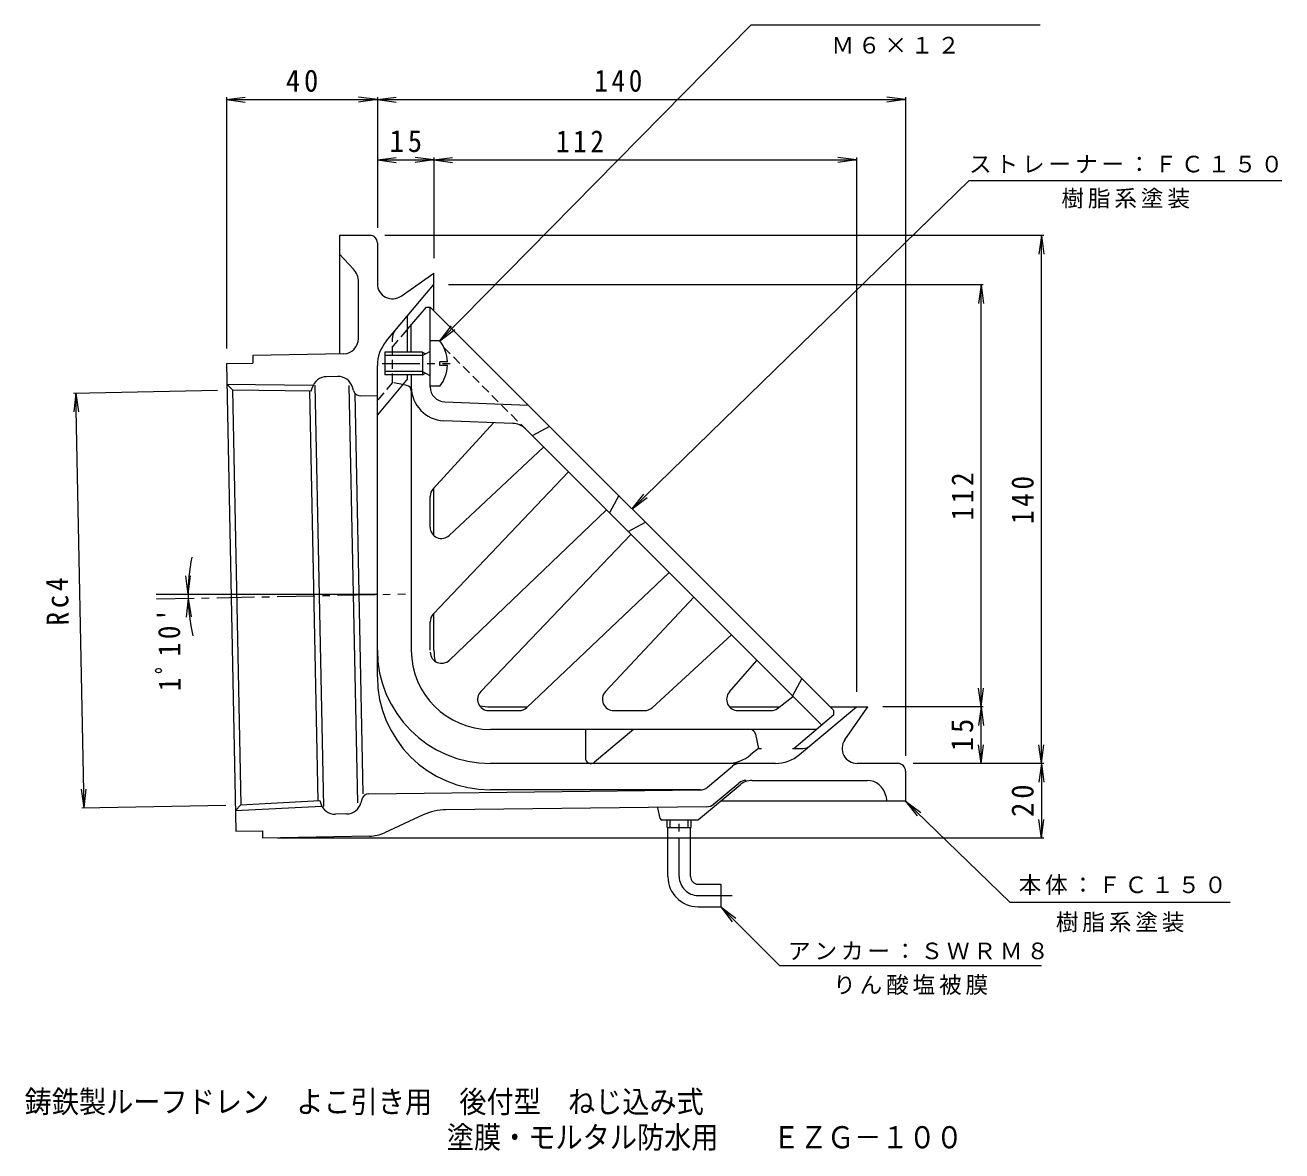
# Model space of a CAD drawing. Units: millimetres, scale not verified. Extents: x -168 to 165, y -274 to 259.
# Drawn here: x -167.8 to 165.3, y -274.3 to 24.1 of the extents above; entities that cross this region are included whole.
import ezdxf
from ezdxf.enums import TextEntityAlignment as Align

# ---------------------------------------------------------------- set-up
doc = ezdxf.new("R2010")
doc.units = ezdxf.units.MM
doc.header["$LTSCALE"] = 2
doc.linetypes.add('CHAIN1', pattern=[8, 5, -1, 1, -1])
doc.linetypes.add('DASHED1', pattern=[1.8, 1.2, -0.6])
for name, color, linetype, lineweight in [('0-0_通り芯', 3, 'Continuous', 9), ('0-2_仕上', 6, 'Continuous', 9), ('0-4_その他', 7, 'Continuous', 9), ('0-5_寸法', 7, 'Continuous', 9)]:
    doc.layers.add(name, color=color, linetype=linetype, lineweight=lineweight)
doc.layers.add('F-0_F-0ﾚｲﾔ', color=2, linetype='Continuous')
doc.layers.add('F-5_F-5ﾚｲﾔ', color=2, linetype='Continuous')
doc.styles.add('ＭＳ ゴシック', font='')
doc.styles.get('ＭＳ ゴシック').set_extended_font_data('MS Gothic')

msp = doc.modelspace()

# ---------------------------------------------------------------- linework, layer by layer
at = {"layer": '0-0_通り芯'}
for p, q in [((-76.479, -31.634), (-84.479, -31.634)), ((-84.479, -31.634), (-84.479, -63.027)), ((-80.822, -40.556), (-84.479, -36.634)), ((-74.479, -33.634), (-74.479, -44.454)), ((-68.184, -47.73), (-59.479, -41.635)), ((-59.479, -51.634), (-59.479, -41.635)), ((-79.479, -59.006), (-79.479, -43.966)), ((-72.139, -59.723), (-59.596, -44.774)), ((-66.479, -62.635), (-66.479, -52.977)), ((-114.479, -65.639), (-107.48, -65.496)), ((-74.479, -148.634), (-74.479, -66.15)), ((-84.986, -69.039), (-87.951, -69.099)), ((-66.479, -69.635), (-74.479, -79.169)), ((-66.479, -69.635), (-66.479, -68.634)), ((-114.367, -71.123), (-91.478, -71.372)), ((-112.858, -72.618), (-91.94, -72.845)), ((-90.18, -181.519), (-92.393, -72.84)), ((-91.94, -72.845), (-91.737, -72.078)), ((-88.649, -183.002), (-90.923, -71.351)), ((-79.666, -182.081), (-81.919, -71.443)), ((-80.807, -72.754), (-81.082, -71.861)), ((-78.215, -179.674), (-80.377, -73.509)), ((-78.855, -74.165), (-74.479, -74.076)), ((-59.479, -111.229), (-59.479, -98.561)), ((-74.479, -126.837), (-133.073, -126.837)), ((-59.479, -141.634), (-59.479, -131.833)), ((-44.479, -156.634), (-34.677, -156.634)), ((18.854, -156.634), (32.049, -156.634)), ((37.433, -169.295), (52.521, -156.634)), ((45.521, -156.634), (55.521, -156.634)), ((49.426, -165.34), (55.521, -156.634)), ((-19.355, -162.634), (-19.355, -170.168)), ((-6.629, -162.634), (-16.946, -171.291)), ((26.521, -167.635), (24.542, -169.295)), ((26.521, -167.635), (27.341, -167.635)), ((35.519, -167.635), (38.32, -167.635)), ((31.005, -171.634), (-44.479, -171.634)), ((13, -177.945), (19.685, -172.336)), ((63.521, -171.634), (52.702, -171.634)), ((24.855, -176.134), (55.348, -176.134)), ((65.521, -173.634), (65.521, -181.634)), ((-76.693, -179.657), (11.107, -178.647)), ((11.087, -178.634), (-44.479, -178.634)), ((10.661, -186.518), (21.641, -177.304)), ((14.653, -182.433), (21.323, -176.836)), ((-112.066, -184.129), (-89.206, -182.949)), ((-78.603, -181.146), (-78.838, -182.036)), ((12.767, -183.128), (-56.288, -183.922)), ((65.521, -181.634), (16.48, -181.634)), ((60.268, -180.24), (60.521, -181.634)), ((-82.624, -185.015), (-85.589, -185.075)), ((-62.378, -185.291), (-72.588, -189.982)), ((0.444, -186.228), (-0.098, -183.385)), ((10.339, -186.634), (0.935, -186.634)), ((-76.559, -190.893), (-104.915, -191.47))]:
    msp.add_line(p, q, dxfattribs=at)
at = {"layer": '0-0_通り芯', "linetype": 'DASHED1'}
for q in [(-70.479, -58.836), (-74.479, -75.402)]:
    msp.add_line((-70.479, -70.634), q, dxfattribs=at)
at = {"layer": '0-0_通り芯', "linetype": 'CHAIN1'}
msp.add_line((-133.049, -128.03), (-67.041, -126.686), dxfattribs=at)
at = {"layer": '0-0_通り芯', "color": 2}
for p, q in [((2.346, -188.634), (2.346, -186.634)), ((2.346, -188.634), (8.696, -188.634)), ((2.521, -201.635), (2.521, -188.634)), ((3.161, -188.634), (3.161, -186.634)), ((7.881, -188.634), (7.881, -186.634)), ((8.521, -201.635), (8.521, -188.634)), ((8.696, -188.634), (8.696, -186.634)), ((10.521, -203.634), (16.521, -203.634)), ((16.521, -203.634), (16.521, -209.634)), ((10.521, -209.634), (16.521, -209.634))]:
    msp.add_line(p, q, dxfattribs=at)
at = {"layer": '0-0_通り芯', "color": 2, "linetype": 'CHAIN1'}
for p, q in [((5.521, -201.635), (5.521, -186.634)), ((10.521, -206.634), (19.521, -206.634))]:
    msp.add_line(p, q, dxfattribs=at)
at = {"layer": '0-0_通り芯'}
for points in [[(-83.397, -63.005), (-107.521, -63.497), (-107.48, -65.496)], [(-114.479, -65.639), (-111.954, -189.613), (-104.955, -189.471), (-104.915, -191.47)], [(-114.367, -71.123), (-112.858, -72.618), (-110.619, -182.574), (-112.066, -184.129)], [(-110.619, -182.574), (-89.727, -181.495), (-89.494, -182.253)]]:
    msp.add_lwpolyline(points, dxfattribs=at)
for centre, radius, start, end in [((-76.479, -33.634), 2, 0, 90), ((-84.479, -43.966), 5, 0, 43.00027), ((-70.479, -44.454), 4, 180, 305.00014), ((-59.979, -44.453), 0.5, 320.0007, 0), ((-83.479, -59.006), 4, 271.16652, 0), ((-64.479, -66.15), 10, 140.00003, 180), ((-87.87, -73.099), 4, 91.16652, 165.22128), ((-84.905, -73.038), 4, 17.11217, 91.16687), ((-78.896, -72.166), 2, 197.11159, 271.16689), ((-44.479, -141.634), 30, 180, 270), ((-44.479, -141.634), 15, 180, 191.08398), ((-44.479, -148.634), 30, 180, 270), ((-44.479, -141.634), 15, 258.9164, 270), ((52.702, -167.634), 4, 144.99966, 270), ((18.115, -161.634), 10, 270, 309.99986), ((31.005, -161.634), 10, 270, 309.99995), ((38.32, -164.634), 3, 270, 309.99988), ((-17.889, -170.168), 1.466, 180, 309.99997), ((21.613, -174.634), 3, 90, 129.99988), ((63.521, -173.634), 2, 0, 90), ((23.251, -179.134), 3, 90, 130.00003), ((24.855, -181.134), 5, 90, 129.99995), ((55.348, -181.134), 5, 10.30489, 90), ((-76.67, -181.656), 2, 90.65926, 165.22137), ((11.087, -175.634), 3, 270, 309.99988), ((11.072, -175.647), 3, 270.65973, 309.99962), ((-85.671, -181.076), 4, 197.112, 271.16687), ((-82.706, -181.016), 4, 271.16652, 345.22145), ((12.732, -180.128), 3, 270.65878, 309.99977), ((-56.116, -198.921), 15, 90.65897, 114.67551), ((0.935, -186.134), 0.5, 190.78464, 270), ((10.339, -186.134), 0.5, 270, 309.9993), ((-76.763, -180.895), 10, 271.16658, 294.67548)]:
    msp.add_arc(centre, radius, start, end, dxfattribs=at)
at = {"layer": '0-0_通り芯', "linetype": 'DASHED1'}
msp.add_arc((-67.479, -58.836), 3, 139.99997, 180, dxfattribs=at)
at = {"layer": '0-0_通り芯', "color": 2}
for radius in [8, 2]:
    msp.add_arc((10.521, -201.635), radius, 180, 270, dxfattribs=at)
at = {"layer": '0-0_通り芯', "color": 2, "linetype": 'CHAIN1'}
msp.add_arc((10.521, -201.635), 5, 180, 270, dxfattribs=at)
at = {"layer": '0-2_仕上'}
for p, q in [((-66.479, -56.543), (-61.479, -50.634)), ((-60.479, -71.785), (-60.479, -50.634)), ((-65.479, -62.634), (-65.479, -55.362)), ((-65.479, -68.634), (-65.479, -141.634)), ((-66.685, -71.393), (-67.772, -71.176)), ((-56.632, -75.782), (-34.479, -76.634)), ((-43.611, -81.258), (-59.69, -98.791)), ((-38.587, -81.48), (-56.825, -80.779)), ((-35.243, -82.941), (43.233, -161.417)), ((-28.822, -82.291), (-33.418, -84.766)), ((-30.428, -87.756), (-55.427, -111.182)), ((-59.654, -132.017), (-23.858, -94.326)), ((-60.479, -108.993), (-60.479, -100.819)), ((-10.514, -100.599), (-12.989, -105.195)), ((-13.774, -104.41), (-55.398, -144.233)), ((-8.039, -110.145), (-3.443, -107.67)), ((-7.254, -110.93), (-47.077, -152.553)), ((-34.862, -156.81), (2.83, -121.014)), ((9.4, -127.584), (-14.026, -152.583)), ((-60.479, -141.634), (-60.479, -134.083)), ((19.385, -137.569), (-1.636, -156.846)), ((18.833, -152.658), (26.136, -144.32)), ((38.036, -149.149), (35.561, -153.745)), ((31.544, -157.019), (35.68, -153.864)), ((-44.479, -157.634), (-36.928, -157.634)), ((-11.837, -157.634), (-3.663, -157.634)), ((21.09, -157.634), (29.724, -157.634)), ((35.885, -167.634), (46.521, -158.634)), ((46.521, -158.634), (46.521, -157.634)), ((41.794, -162.634), (-44.479, -162.634)), ((25.763, -163.84), (26.521, -167.634))]:
    msp.add_line(p, q, dxfattribs=at)
at = {"layer": '0-2_仕上', "linetype": 'DASHED1'}
for p, q in [((-70.479, -61.271), (-66.479, -56.543)), ((-56.851, -61.333), (-35.243, -82.941)), ((-67.772, -71.176), (-70.479, -70.634))]:
    msp.add_line(p, q, dxfattribs=at)
at = {"layer": '0-2_仕上', "color": 4}
for p, q in [((-57.879, -59.634), (-60.479, -59.634)), ((-72.479, -62.634), (-72.479, -68.634)), ((-62.479, -62.634), (-72.479, -62.634)), ((-62.479, -63.504), (-60.606, -62.452)), ((-62.479, -62.634), (-61.715, -63.075)), ((-62.479, -62.634), (-62.479, -68.634)), ((-62.479, -63.504), (-72.479, -63.504)), ((-57.879, -66.113), (-57.879, -65.155)), ((-55.89, -65.155), (-57.879, -65.155)), ((-55.89, -66.113), (-57.879, -66.113)), ((-62.479, -67.764), (-72.479, -67.764)), ((-62.479, -68.634), (-72.479, -68.634)), ((-62.479, -67.764), (-60.606, -68.816)), ((-62.479, -68.634), (-61.715, -68.194)), ((-57.879, -71.634), (-60.479, -71.634))]:
    msp.add_line(p, q, dxfattribs=at)
at = {"layer": '0-2_仕上', "color": 4, "linetype": 'CHAIN1'}
msp.add_line((-73.236, -65.634), (-55.192, -65.634), dxfattribs=at)
at = {"layer": '0-2_仕上'}
msp.add_lwpolyline([(-61.479, -50.634), (-60.479, -50.634), (46.521, -157.634)], dxfattribs=at)
at = {"layer": '0-2_仕上', "color": 4}
for centre, radius, start, end in [((-65.879, -65.634), 10, 2.74562, 36.86987), ((-60.729, -62.234), 0.25, 299.32918, 0), ((-65.879, -65.634), 10, 323.13013, 357.25438), ((-60.729, -69.034), 0.25, 0, 60.67082)]:
    msp.add_arc(centre, radius, start, end, dxfattribs=at)
at = {"layer": '0-2_仕上'}
for centre, radius, start, end in [((-66.979, -72.864), 1.5, 0, 78.6897), ((-56.479, -71.785), 9, 180, 267.79758), ((-56.479, -71.785), 4, 180, 267.79758), ((-38.779, -86.476), 5, 45.0002, 87.79736), ((-57.479, -100.819), 3, 137.47789, 180.00017), ((-57.479, -108.993), 3, 180.00034, 313.13882), ((-57.479, -134.083), 3, 136.47731, 180.00017), ((-44.479, -141.634), 21, 180, 270), ((-57.472, -142.065), 3, 181.89812, 313.73378), ((-44.91, -154.627), 3, 136.26622, 268.10188), ((-11.837, -154.635), 3, 136.86118, 269.99966), ((21.09, -154.635), 3, 138.78688, 270), ((-44.479, -141.634), 16, 268.10173, 270), ((-36.928, -154.635), 3, 269.99983, 313.52269), ((-3.663, -154.635), 3, 269.99983, 312.52211), ((29.724, -154.635), 3, 270, 307.34552), ((24.292, -164.134), 1.5, 11.30965, 90)]:
    msp.add_arc(centre, radius, start, end, dxfattribs=at)
at = {"layer": '0-4_その他'}
for p, q in [((-114.479, 4.366), (-109.522, 5.018)), ((-114.479, 4.966), (-114.479, -61.639)), ((-114.479, 4.366), (-74.479, 4.366)), ((-114.479, 4.366), (-109.522, 3.713)), ((-74.479, 4.366), (-79.436, 5.018)), ((-74.479, 4.366), (-79.436, 3.713)), ((-74.479, 4.366), (-69.521, 5.018)), ((-74.479, 4.966), (-74.479, -29.634)), ((-74.479, 4.366), (65.521, 4.366)), ((-74.479, 4.366), (-69.521, 3.713)), ((65.521, 4.366), (60.564, 5.018)), ((65.521, 4.366), (60.564, 3.713)), ((65.521, 4.966), (65.521, -169.634)), ((-74.479, -11.634), (-69.521, -10.982)), ((-74.479, -11.634), (-59.479, -11.634)), ((-74.479, -11.634), (-69.521, -12.287)), ((-59.479, -11.634), (-64.436, -10.982)), ((-59.479, -11.634), (-64.436, -12.287)), ((-59.479, -11.634), (-54.522, -10.982)), ((-59.479, -11.034), (-59.479, -37.635)), ((-59.479, -11.634), (52.521, -11.634)), ((-59.479, -11.634), (-54.522, -12.287)), ((52.521, -11.634), (47.564, -10.982)), ((52.521, -11.634), (47.564, -12.287)), ((52.521, -11.034), (52.521, -152.634)), ((102.121, -31.634), (-72.479, -31.634)), ((101.521, -31.634), (100.869, -36.592)), ((101.521, -171.634), (101.521, -31.634)), ((101.521, -31.634), (102.174, -36.592)), ((86.121, -44.774), (-55.596, -44.774)), ((85.521, -44.774), (84.869, -49.731)), ((85.521, -156.634), (85.521, -44.774)), ((85.521, -44.774), (86.174, -49.731)), ((-155.006, -73.476), (-116.857, -72.699)), ((-154.406, -73.464), (-154.958, -78.433)), ((-152.167, -183.42), (-154.406, -73.464)), ((-154.406, -73.464), (-153.653, -78.407)), ((-124.626, -126.837), (-125.279, -121.88)), ((-124.626, -126.837), (-123.973, -121.88)), ((-124.616, -127.858), (-125.167, -132.828)), ((-124.616, -127.858), (-123.862, -132.801)), ((85.521, -156.634), (84.869, -151.677)), ((85.521, -156.634), (86.174, -151.677)), ((86.121, -156.634), (59.521, -156.634)), ((85.521, -156.634), (84.869, -161.592)), ((85.521, -171.634), (85.521, -156.634)), ((85.521, -156.634), (86.174, -161.592)), ((85.521, -171.634), (84.869, -166.677)), ((85.521, -171.634), (86.174, -166.677)), ((101.521, -171.634), (100.869, -166.677)), ((101.521, -171.634), (102.174, -166.677)), ((86.121, -171.634), (67.521, -171.634)), ((102.121, -171.634), (67.521, -171.634)), ((101.521, -171.634), (100.869, -176.592)), ((101.521, -171.634), (101.521, -191.47)), ((101.521, -171.634), (102.174, -176.592)), ((-152.167, -183.42), (-152.92, -178.478)), ((-152.167, -183.42), (-151.615, -178.451)), ((-152.767, -183.433), (-114.618, -182.656)), ((101.521, -191.47), (100.869, -186.513)), ((101.521, -191.47), (102.174, -186.513)), ((102.121, -191.47), (-100.915, -191.47))]:
    msp.add_line(p, q, dxfattribs=at)
msp.add_arc((-74.479, -126.837), 50.147, 168.57452, 192.59212, dxfattribs=at)
at = {"layer": '0-5_寸法'}
for p, q in [((-57.879, -59.634), (24.495, 24.1)), ((101.219, 24.1), (24.495, 24.1)), ((-6.979, -104.134), (82.382, -17.128)), ((82.382, -17.128), (165.251, -17.128)), ((-57.879, -59.634), (-54.868, -55.643)), ((-57.879, -59.634), (-53.937, -56.558)), ((-6.979, -104.134), (-3.882, -100.209)), ((-6.979, -104.134), (-2.972, -101.144)), ((65.521, -181.634), (69.537, -184.613)), ((65.521, -181.634), (68.63, -185.551)), ((65.521, -181.634), (93.16, -208.384)), ((16.521, -209.634), (20.491, -212.674)), ((16.521, -209.634), (19.569, -213.598)), ((16.521, -209.634), (32.073, -225.157)), ((93.16, -208.384), (151.554, -208.384)), ((32.073, -225.157), (101.577, -225.157))]:
    msp.add_line(p, q, dxfattribs=at)

# ---------------------------------------------------------------- texts
at = {"layer": '0-4_その他', "color": 2, "char_height": 5.865, "attachment_point": 7, "style": 'ＭＳ ゴシック'}
for s, insert in [('\\T1.27;\\W0.95;40', (-98.729, 6.366)), ('\\T1.27;\\W0.9;140', (-16.971, 6.366)), ('\\T1.27;\\W0.95;15', (-71.229, -9.634)), ('\\T1.27;\\W0.9;112', (-27.138, -9.634))]:
    msp.add_mtext(s, dxfattribs=dict(at, insert=insert))
for s, insert, rotation in [('\\T1.27;\\W0.9;112', (83.521, -107.204), 90), ('\\T1.27;\\W0.9;140', (99.521, -108.134), 90), ('\\T1.27;\\W0.9;Rc4', (-156.16, -135.002), 91.167), ("\\T1.28;\\W0.9;1ﾟ10'", (-126.511, -152.449), 90.583), ('\\T1.27;\\W0.95;15', (83.521, -168.384), 90), ('\\T1.27;\\W0.95;20', (99.521, -185.802), 90)]:
    msp.add_mtext(s, dxfattribs=dict(at, insert=insert, rotation=rotation))
at = {"layer": '0-5_寸法', "char_height": 4.399, "attachment_point": 7, "style": 'ＭＳ ゴシック'}
for s, insert in [('\\T1.17;Ｍ６×１２', (45.857, 16.505)), ('\\T1.17;ストレーナー：ＦＣ１５０', (82.345, -15.164)), ('\\T1.17;樹脂系塗装', (106.816, -24.524)), ('\\T1.17;本体：ＦＣ１５０', (95.491, -206.483)), ('\\T1.17;樹脂系塗装', (105.357, -216.391)), ('\\T1.17;アンカー：ＳＷＲＭ８', (34.347, -223.749)), ('\\T1.17;りん酸塩被膜', (46.325, -233.014))]:
    msp.add_mtext(s, dxfattribs=dict(at, insert=insert))
at = {"layer": 'F-0_F-0ﾚｲﾔ', "style": 'ＭＳ ゴシック', "width": 0.9}
msp.add_text('塗膜・モルタル防水用\u3000\u3000ＥＺＧ－１００', height=5.865, dxfattribs=at).set_placement((-56.067, -275.416), align=Align.BOTTOM_LEFT)
at = {"layer": 'F-5_F-5ﾚｲﾔ', "style": 'ＭＳ ゴシック', "width": 0.9}
msp.add_text('鋳鉄製ルーフドレン\u3000よこ引き用\u3000後付型\u3000ねじ込み式', height=5.865, dxfattribs=at).set_placement((-167.952, -266.001), align=Align.BOTTOM_LEFT)

doc.saveas('drawing.dxf')
